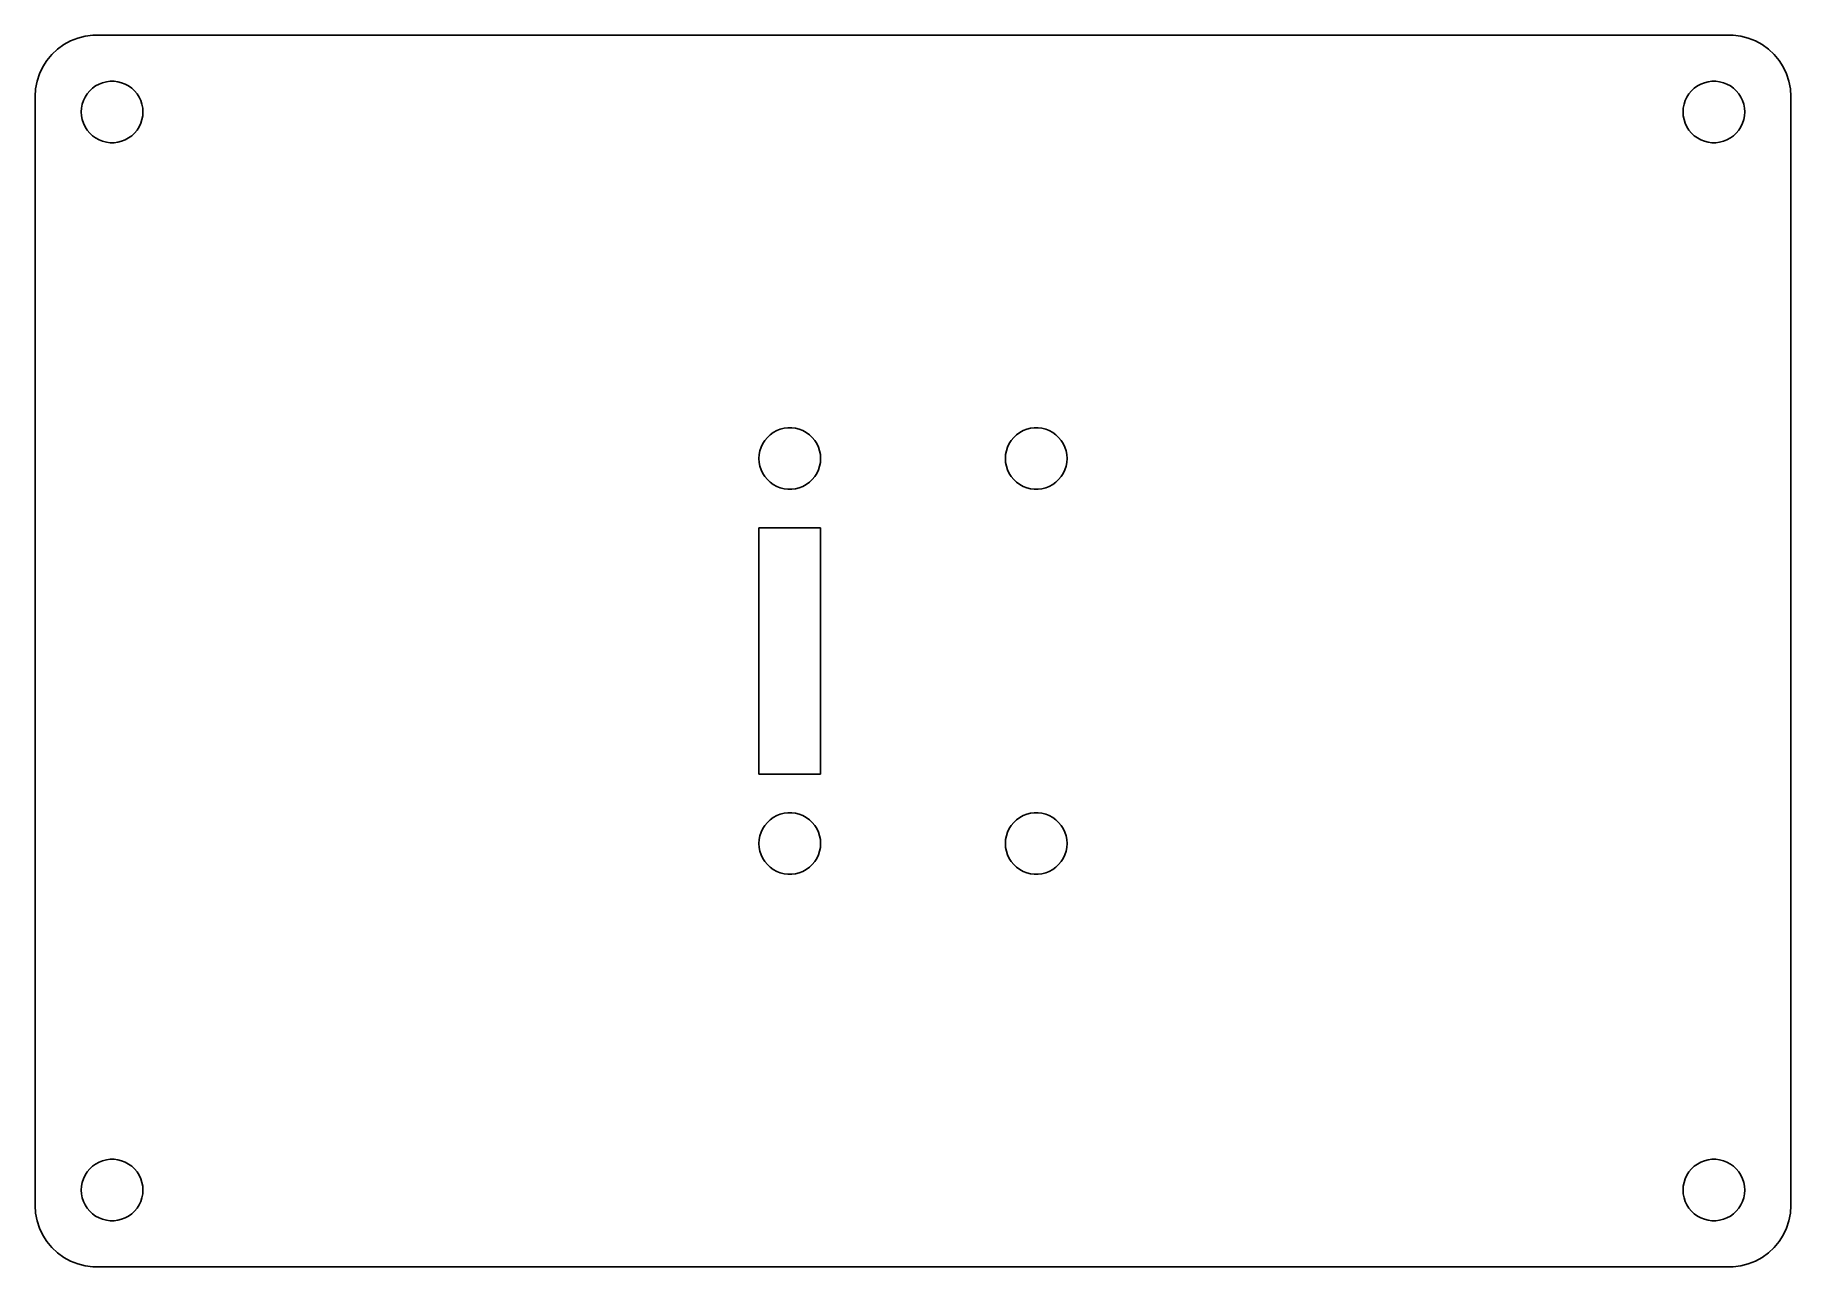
# Model space of a CAD drawing. Header units: metres. Extents: x -57 to 57, y -40 to 40.
import ezdxf

# ---------------------------------------------------------------- set-up
doc = ezdxf.new("R2010")
doc.units = ezdxf.units.M

msp = doc.modelspace()

# ---------------------------------------------------------------- linework, layer by layer
for p, q in [((-53.7495, 39.9291), (-54.2361, 39.8042)), ((-53.2512, 39.9921), (-53.7495, 39.9291)), ((53.2512, 39.9921), (-53.2512, 39.9921)), ((53.7495, 39.9291), (53.2512, 39.9921)), ((54.2361, 39.8042), (53.7495, 39.9291)), ((-55.5497, 39.082), (-55.9159, 38.7382)), ((-55.1433, 39.3773), (-55.5497, 39.082)), ((-54.7031, 39.6193), (-55.1433, 39.3773)), ((-54.2361, 39.8042), (-54.7031, 39.6193)), ((54.7031, 39.6193), (54.2361, 39.8042)), ((55.1433, 39.3773), (54.7031, 39.6193)), ((55.5497, 39.082), (55.1433, 39.3773)), ((55.9159, 38.7382), (55.5497, 39.082)), ((-56.5052, 37.927), (-56.7191, 37.4725)), ((-56.2361, 38.3511), (-56.5052, 37.927)), ((-55.9159, 38.7382), (-56.2361, 38.3511)), ((56.2361, 38.3511), (55.9159, 38.7382)), ((56.5052, 37.927), (56.2361, 38.3511)), ((56.7191, 37.4725), (56.5052, 37.927)), ((-56.9684, 36.5013), (-57, 36)), ((-56.8743, 36.9948), (-56.9684, 36.5013)), ((-56.7191, 37.4725), (-56.8743, 36.9948)), ((-53.4579, 36.3691), (-53.2748, 36.541)), ((-53.2748, 36.541), (-53.0716, 36.6886)), ((-53.0716, 36.6886), (-52.8515, 36.8096)), ((-52.8515, 36.8096), (-52.618, 36.9021)), ((-52.618, 36.9021), (-52.3748, 36.9646)), ((-52.3748, 36.9646), (-52.1256, 36.996)), ((-52.1256, 36.996), (-51.8744, 36.996)), ((-51.8744, 36.996), (-51.6252, 36.9646)), ((-51.6252, 36.9646), (-51.382, 36.9021)), ((-51.382, 36.9021), (-51.1484, 36.8096)), ((-51.1484, 36.8096), (-50.9283, 36.6886)), ((-50.9283, 36.6886), (-50.7251, 36.541)), ((-50.7251, 36.541), (-50.5421, 36.3691)), ((50.5421, 36.3691), (50.7251, 36.541)), ((50.7251, 36.541), (50.9283, 36.6886)), ((50.9283, 36.6886), (51.1484, 36.8096)), ((51.1484, 36.8096), (51.382, 36.9021)), ((51.382, 36.9021), (51.6252, 36.9646)), ((51.6252, 36.9646), (51.8744, 36.996)), ((51.8744, 36.996), (52.1256, 36.996)), ((52.1256, 36.996), (52.3748, 36.9646)), ((52.3748, 36.9646), (52.618, 36.9021)), ((52.618, 36.9021), (52.8515, 36.8096)), ((52.8515, 36.8096), (53.0716, 36.6886)), ((53.0716, 36.6886), (53.2748, 36.541)), ((53.2748, 36.541), (53.4579, 36.3691)), ((56.8743, 36.9948), (56.7191, 37.4725)), ((56.9684, 36.5013), (56.8743, 36.9948)), ((57, 36), (56.9684, 36.5013)), ((-57, 36), (-57, -36)), ((-53.9842, 35.2507), (-53.9372, 35.4974)), ((-53.9372, 35.4974), (-53.8595, 35.7362)), ((-53.8595, 35.7362), (-53.7526, 35.9635)), ((-53.7526, 35.9635), (-53.618, 36.1756)), ((-53.618, 36.1756), (-53.4579, 36.3691)), ((-50.5421, 36.3691), (-50.382, 36.1756)), ((-50.382, 36.1756), (-50.2474, 35.9635)), ((-50.2474, 35.9635), (-50.1404, 35.7362)), ((-50.1404, 35.7362), (-50.0628, 35.4974)), ((-50.0628, 35.4974), (-50.0158, 35.2507)), ((50.0158, 35.2507), (50.0628, 35.4974)), ((50.0628, 35.4974), (50.1404, 35.7362)), ((50.1404, 35.7362), (50.2474, 35.9635)), ((50.2474, 35.9635), (50.382, 36.1756)), ((50.382, 36.1756), (50.5421, 36.3691)), ((53.4579, 36.3691), (53.618, 36.1756)), ((53.618, 36.1756), (53.7526, 35.9635)), ((53.7526, 35.9635), (53.8595, 35.7362)), ((53.8595, 35.7362), (53.9372, 35.4974)), ((53.9372, 35.4974), (53.9842, 35.2507)), ((57, -36), (57, 36)), ((-54, 35), (-53.9842, 35.2507)), ((-53.9842, 34.7493), (-54, 35)), ((-53.9372, 34.5026), (-53.9842, 34.7493)), ((-53.8595, 34.2637), (-53.9372, 34.5026)), ((-53.7526, 34.0365), (-53.8595, 34.2637)), ((-50.1404, 34.2637), (-50.2474, 34.0365)), ((-50.0628, 34.5026), (-50.1404, 34.2637)), ((-50.0158, 34.7493), (-50.0628, 34.5026)), ((-50.0158, 35.2507), (-50, 35)), ((-50, 35), (-50.0158, 34.7493)), ((50, 35), (50.0158, 35.2507)), ((50.0158, 34.7493), (50, 35)), ((50.0628, 34.5026), (50.0158, 34.7493)), ((50.1404, 34.2637), (50.0628, 34.5026)), ((50.2474, 34.0365), (50.1404, 34.2637)), ((53.8595, 34.2637), (53.7526, 34.0365)), ((53.9372, 34.5026), (53.8595, 34.2637)), ((53.9842, 34.7493), (53.9372, 34.5026)), ((53.9842, 35.2507), (54, 35)), ((54, 35), (53.9842, 34.7493)), ((-53.618, 33.8244), (-53.7526, 34.0365)), ((-53.4579, 33.6309), (-53.618, 33.8244)), ((-53.2748, 33.459), (-53.4579, 33.6309)), ((-53.0716, 33.3113), (-53.2748, 33.459)), ((-52.8515, 33.1903), (-53.0716, 33.3113)), ((-52.618, 33.0979), (-52.8515, 33.1903)), ((-52.3748, 33.0354), (-52.618, 33.0979)), ((-51.382, 33.0979), (-51.6252, 33.0354)), ((-51.1484, 33.1903), (-51.382, 33.0979)), ((-50.9283, 33.3113), (-51.1484, 33.1903)), ((-50.7251, 33.459), (-50.9283, 33.3113)), ((-50.5421, 33.6309), (-50.7251, 33.459)), ((-50.382, 33.8244), (-50.5421, 33.6309)), ((-50.2474, 34.0365), (-50.382, 33.8244)), ((50.382, 33.8244), (50.2474, 34.0365)), ((50.5421, 33.6309), (50.382, 33.8244)), ((50.7251, 33.459), (50.5421, 33.6309)), ((50.9283, 33.3113), (50.7251, 33.459)), ((51.1484, 33.1903), (50.9283, 33.3113)), ((51.382, 33.0979), (51.1484, 33.1903)), ((51.6252, 33.0354), (51.382, 33.0979)), ((52.618, 33.0979), (52.3748, 33.0354)), ((52.8515, 33.1903), (52.618, 33.0979)), ((53.0716, 33.3113), (52.8515, 33.1903)), ((53.2748, 33.459), (53.0716, 33.3113)), ((53.4579, 33.6309), (53.2748, 33.459)), ((53.618, 33.8244), (53.4579, 33.6309)), ((53.7526, 34.0365), (53.618, 33.8244)), ((-52.1256, 33.0039), (-52.3748, 33.0354)), ((-51.8744, 33.0039), (-52.1256, 33.0039)), ((-51.6252, 33.0354), (-51.8744, 33.0039)), ((51.8744, 33.0039), (51.6252, 33.0354)), ((52.1256, 33.0039), (51.8744, 33.0039)), ((52.3748, 33.0354), (52.1256, 33.0039)), ((-9.61803, 13.6756), (-9.45793, 13.8691)), ((-9.45793, 13.8691), (-9.27484, 14.041)), ((-9.27484, 14.041), (-9.07164, 14.1886)), ((-9.07164, 14.1886), (-8.85155, 14.3096)), ((-8.85155, 14.3096), (-8.61803, 14.4021)), ((-8.61803, 14.4021), (-8.37476, 14.4646)), ((-8.37476, 14.4646), (-8.12558, 14.496)), ((-8.12558, 14.496), (-7.8744, 14.496)), ((-7.8744, 14.496), (-7.62523, 14.4646)), ((-7.62523, 14.4646), (-7.38196, 14.4021)), ((-7.38196, 14.4021), (-7.14844, 14.3096)), ((-7.14844, 14.3096), (-6.92834, 14.1886)), ((-6.92834, 14.1886), (-6.72514, 14.041)), ((-6.72514, 14.041), (-6.54205, 13.8691)), ((-6.54205, 13.8691), (-6.38196, 13.6756)), ((6.38196, 13.6756), (6.54205, 13.8691)), ((6.54205, 13.8691), (6.72514, 14.041)), ((6.72514, 14.041), (6.92834, 14.1886)), ((6.92834, 14.1886), (7.14844, 14.3096)), ((7.14844, 14.3096), (7.38196, 14.4021)), ((7.38196, 14.4021), (7.62523, 14.4646)), ((7.62523, 14.4646), (7.8744, 14.496)), ((7.8744, 14.496), (8.12558, 14.496)), ((8.12558, 14.496), (8.37476, 14.4646)), ((8.37476, 14.4646), (8.61803, 14.4021)), ((8.61803, 14.4021), (8.85155, 14.3096)), ((8.85155, 14.3096), (9.07164, 14.1886)), ((9.07164, 14.1886), (9.27484, 14.041)), ((9.27484, 14.041), (9.45793, 13.8691)), ((9.45793, 13.8691), (9.61803, 13.6756)), ((-10, 12.5), (-9.98422, 12.7507)), ((-9.98422, 12.7507), (-9.93716, 12.9974)), ((-9.93716, 12.9974), (-9.85954, 13.2362)), ((-9.85954, 13.2362), (-9.75261, 13.4635)), ((-9.75261, 13.4635), (-9.61803, 13.6756)), ((-6.38196, 13.6756), (-6.24738, 13.4635)), ((-6.24738, 13.4635), (-6.14044, 13.2362)), ((-6.14044, 13.2362), (-6.06282, 12.9974)), ((-6.06282, 12.9974), (-6.01576, 12.7507)), ((-6.01576, 12.7507), (-6, 12.5)), ((6, 12.5), (6.01576, 12.7507)), ((6.01576, 12.7507), (6.06282, 12.9974)), ((6.06282, 12.9974), (6.14044, 13.2362)), ((6.14044, 13.2362), (6.24738, 13.4635)), ((6.24738, 13.4635), (6.38196, 13.6756)), ((9.61803, 13.6756), (9.75261, 13.4635)), ((9.75261, 13.4635), (9.85954, 13.2362)), ((9.85954, 13.2362), (9.93716, 12.9974)), ((9.93716, 12.9974), (9.98422, 12.7507)), ((9.98422, 12.7507), (10, 12.5)), ((-9.98422, 12.2493), (-10, 12.5)), ((-9.93716, 12.0026), (-9.98422, 12.2493)), ((-9.85954, 11.7637), (-9.93716, 12.0026)), ((-9.75261, 11.5365), (-9.85954, 11.7637)), ((-9.61803, 11.3244), (-9.75261, 11.5365)), ((-6.24738, 11.5365), (-6.38196, 11.3244)), ((-6.14044, 11.7637), (-6.24738, 11.5365)), ((-6.06282, 12.0026), (-6.14044, 11.7637)), ((-6.01576, 12.2493), (-6.06282, 12.0026)), ((-6, 12.5), (-6.01576, 12.2493)), ((6.01576, 12.2493), (6, 12.5)), ((6.06282, 12.0026), (6.01576, 12.2493)), ((6.14044, 11.7637), (6.06282, 12.0026)), ((6.24738, 11.5365), (6.14044, 11.7637)), ((6.38196, 11.3244), (6.24738, 11.5365)), ((9.75261, 11.5365), (9.61803, 11.3244)), ((9.85954, 11.7637), (9.75261, 11.5365)), ((9.93716, 12.0026), (9.85954, 11.7637)), ((9.98422, 12.2493), (9.93716, 12.0026)), ((10, 12.5), (9.98422, 12.2493)), ((-9.45793, 11.1309), (-9.61803, 11.3244)), ((-9.27484, 10.959), (-9.45793, 11.1309)), ((-9.07164, 10.8113), (-9.27484, 10.959)), ((-8.85155, 10.6903), (-9.07164, 10.8113)), ((-8.61803, 10.5979), (-8.85155, 10.6903)), ((-8.37476, 10.5354), (-8.61803, 10.5979)), ((-8.12558, 10.5039), (-8.37476, 10.5354)), ((-7.8744, 10.5039), (-8.12558, 10.5039)), ((-7.62523, 10.5354), (-7.8744, 10.5039)), ((-7.38196, 10.5979), (-7.62523, 10.5354)), ((-7.14844, 10.6903), (-7.38196, 10.5979)), ((-6.92834, 10.8113), (-7.14844, 10.6903)), ((-6.72514, 10.959), (-6.92834, 10.8113)), ((-6.54205, 11.1309), (-6.72514, 10.959)), ((-6.38196, 11.3244), (-6.54205, 11.1309)), ((6.54205, 11.1309), (6.38196, 11.3244)), ((6.72514, 10.959), (6.54205, 11.1309)), ((6.92834, 10.8113), (6.72514, 10.959)), ((7.14844, 10.6903), (6.92834, 10.8113)), ((7.38196, 10.5979), (7.14844, 10.6903)), ((7.62523, 10.5354), (7.38196, 10.5979)), ((7.8744, 10.5039), (7.62523, 10.5354)), ((8.12558, 10.5039), (7.8744, 10.5039)), ((8.37476, 10.5354), (8.12558, 10.5039)), ((8.61803, 10.5979), (8.37476, 10.5354)), ((8.85155, 10.6903), (8.61803, 10.5979)), ((9.07164, 10.8113), (8.85155, 10.6903)), ((9.27484, 10.959), (9.07164, 10.8113)), ((9.45793, 11.1309), (9.27484, 10.959)), ((9.61803, 11.3244), (9.45793, 11.1309)), ((-10, -8), (-10, 8)), ((-10, 8), (-6, 8)), ((-6, 8), (-6, -8)), ((-6, -8), (-10, -8)), ((-9.75261, -11.5365), (-9.61803, -11.3244)), ((-9.61803, -11.3244), (-9.45793, -11.1309)), ((-9.45793, -11.1309), (-9.27484, -10.959)), ((-9.27484, -10.959), (-9.07164, -10.8113)), ((-9.07164, -10.8113), (-8.85155, -10.6903)), ((-8.85155, -10.6903), (-8.61803, -10.5979)), ((-8.61803, -10.5979), (-8.37476, -10.5354)), ((-8.37476, -10.5354), (-8.12558, -10.5039)), ((-8.12558, -10.5039), (-7.8744, -10.5039)), ((-7.8744, -10.5039), (-7.62523, -10.5354)), ((-7.62523, -10.5354), (-7.38196, -10.5979)), ((-7.38196, -10.5979), (-7.14844, -10.6903)), ((-7.14844, -10.6903), (-6.92834, -10.8113)), ((-6.92834, -10.8113), (-6.72514, -10.959)), ((-6.72514, -10.959), (-6.54205, -11.1309)), ((-6.54205, -11.1309), (-6.38196, -11.3244)), ((-6.38196, -11.3244), (-6.24738, -11.5365)), ((6.24738, -11.5365), (6.38196, -11.3244)), ((6.38196, -11.3244), (6.54205, -11.1309)), ((6.54205, -11.1309), (6.72514, -10.959)), ((6.72514, -10.959), (6.92834, -10.8113)), ((6.92834, -10.8113), (7.14844, -10.6903)), ((7.14844, -10.6903), (7.38196, -10.5979)), ((7.38196, -10.5979), (7.62523, -10.5354)), ((7.62523, -10.5354), (7.8744, -10.5039)), ((7.8744, -10.5039), (8.12558, -10.5039)), ((8.12558, -10.5039), (8.37476, -10.5354)), ((8.37476, -10.5354), (8.61803, -10.5979)), ((8.61803, -10.5979), (8.85155, -10.6903)), ((8.85155, -10.6903), (9.07164, -10.8113)), ((9.07164, -10.8113), (9.27484, -10.959)), ((9.27484, -10.959), (9.45793, -11.1309)), ((9.45793, -11.1309), (9.61803, -11.3244)), ((9.61803, -11.3244), (9.75261, -11.5365)), ((-10, -12.5), (-9.98422, -12.2493)), ((-9.98422, -12.7507), (-10, -12.5)), ((-9.98422, -12.2493), (-9.93716, -12.0026)), ((-9.93716, -12.0026), (-9.85954, -11.7637)), ((-9.85954, -11.7637), (-9.75261, -11.5365)), ((-6.24738, -11.5365), (-6.14044, -11.7637)), ((-6.14044, -11.7637), (-6.06282, -12.0026)), ((-6.06282, -12.0026), (-6.01576, -12.2493)), ((-6.01576, -12.2493), (-6, -12.5)), ((-6, -12.5), (-6.01576, -12.7507)), ((6, -12.5), (6.01576, -12.2493)), ((6.01576, -12.7507), (6, -12.5)), ((6.01576, -12.2493), (6.06282, -12.0026)), ((6.06282, -12.0026), (6.14044, -11.7637)), ((6.14044, -11.7637), (6.24738, -11.5365)), ((9.75261, -11.5365), (9.85954, -11.7637)), ((9.85954, -11.7637), (9.93716, -12.0026)), ((9.93716, -12.0026), (9.98422, -12.2493)), ((9.98422, -12.2493), (10, -12.5)), ((10, -12.5), (9.98422, -12.7507)), ((-9.93716, -12.9974), (-9.98422, -12.7507)), ((-9.85954, -13.2362), (-9.93716, -12.9974)), ((-9.75261, -13.4635), (-9.85954, -13.2362)), ((-9.61803, -13.6756), (-9.75261, -13.4635)), ((-9.45793, -13.8691), (-9.61803, -13.6756)), ((-6.38196, -13.6756), (-6.54205, -13.8691)), ((-6.24738, -13.4635), (-6.38196, -13.6756)), ((-6.14044, -13.2362), (-6.24738, -13.4635)), ((-6.06282, -12.9974), (-6.14044, -13.2362)), ((-6.01576, -12.7507), (-6.06282, -12.9974)), ((6.06282, -12.9974), (6.01576, -12.7507)), ((6.14044, -13.2362), (6.06282, -12.9974)), ((6.24738, -13.4635), (6.14044, -13.2362)), ((6.38196, -13.6756), (6.24738, -13.4635)), ((6.54205, -13.8691), (6.38196, -13.6756)), ((9.61803, -13.6756), (9.45793, -13.8691)), ((9.75261, -13.4635), (9.61803, -13.6756)), ((9.85954, -13.2362), (9.75261, -13.4635)), ((9.93716, -12.9974), (9.85954, -13.2362)), ((9.98422, -12.7507), (9.93716, -12.9974)), ((-9.27484, -14.041), (-9.45793, -13.8691)), ((-9.07164, -14.1886), (-9.27484, -14.041)), ((-8.85155, -14.3096), (-9.07164, -14.1886)), ((-8.61803, -14.4021), (-8.85155, -14.3096)), ((-8.37476, -14.4646), (-8.61803, -14.4021)), ((-8.12558, -14.496), (-8.37476, -14.4646)), ((-7.8744, -14.496), (-8.12558, -14.496)), ((-7.62523, -14.4646), (-7.8744, -14.496)), ((-7.38196, -14.4021), (-7.62523, -14.4646)), ((-7.14844, -14.3096), (-7.38196, -14.4021)), ((-6.92834, -14.1886), (-7.14844, -14.3096)), ((-6.72514, -14.041), (-6.92834, -14.1886)), ((-6.54205, -13.8691), (-6.72514, -14.041)), ((6.72514, -14.041), (6.54205, -13.8691)), ((6.92834, -14.1886), (6.72514, -14.041)), ((7.14844, -14.3096), (6.92834, -14.1886)), ((7.38196, -14.4021), (7.14844, -14.3096)), ((7.62523, -14.4646), (7.38196, -14.4021)), ((7.8744, -14.496), (7.62523, -14.4646)), ((8.12558, -14.496), (7.8744, -14.496)), ((8.37476, -14.4646), (8.12558, -14.496)), ((8.61803, -14.4021), (8.37476, -14.4646)), ((8.85155, -14.3096), (8.61803, -14.4021)), ((9.07164, -14.1886), (8.85155, -14.3096)), ((9.27484, -14.041), (9.07164, -14.1886)), ((9.45793, -13.8691), (9.27484, -14.041)), ((-52.618, -33.0979), (-52.3748, -33.0354)), ((-52.3748, -33.0354), (-52.1256, -33.0039)), ((-52.1256, -33.0039), (-51.8744, -33.0039)), ((-51.8744, -33.0039), (-51.6252, -33.0354)), ((-51.6252, -33.0354), (-51.382, -33.0979)), ((51.382, -33.0979), (51.6252, -33.0354)), ((51.6252, -33.0354), (51.8744, -33.0039)), ((51.8744, -33.0039), (52.1256, -33.0039)), ((52.1256, -33.0039), (52.3748, -33.0354)), ((52.3748, -33.0354), (52.618, -33.0979)), ((-53.8595, -34.2637), (-53.7526, -34.0365)), ((-53.7526, -34.0365), (-53.618, -33.8244)), ((-53.618, -33.8244), (-53.4579, -33.6309)), ((-53.4579, -33.6309), (-53.2748, -33.459)), ((-53.2748, -33.459), (-53.0716, -33.3113)), ((-53.0716, -33.3113), (-52.8515, -33.1903)), ((-52.8515, -33.1903), (-52.618, -33.0979)), ((-51.382, -33.0979), (-51.1484, -33.1903)), ((-51.1484, -33.1903), (-50.9283, -33.3113)), ((-50.9283, -33.3113), (-50.7251, -33.459)), ((-50.7251, -33.459), (-50.5421, -33.6309)), ((-50.5421, -33.6309), (-50.382, -33.8244)), ((-50.382, -33.8244), (-50.2474, -34.0365)), ((-50.2474, -34.0365), (-50.1404, -34.2637)), ((50.1404, -34.2637), (50.2474, -34.0365)), ((50.2474, -34.0365), (50.382, -33.8244)), ((50.382, -33.8244), (50.5421, -33.6309)), ((50.5421, -33.6309), (50.7251, -33.459)), ((50.7251, -33.459), (50.9283, -33.3113)), ((50.9283, -33.3113), (51.1484, -33.1903)), ((51.1484, -33.1903), (51.382, -33.0979)), ((52.618, -33.0979), (52.8515, -33.1903)), ((52.8515, -33.1903), (53.0716, -33.3113)), ((53.0716, -33.3113), (53.2748, -33.459)), ((53.2748, -33.459), (53.4579, -33.6309)), ((53.4579, -33.6309), (53.618, -33.8244)), ((53.618, -33.8244), (53.7526, -34.0365)), ((53.7526, -34.0365), (53.8595, -34.2637)), ((-54, -35), (-53.9842, -34.7493)), ((-53.9842, -35.2507), (-54, -35)), ((-53.9842, -34.7493), (-53.9372, -34.5026)), ((-53.9372, -35.4974), (-53.9842, -35.2507)), ((-53.9372, -34.5026), (-53.8595, -34.2637)), ((-50.1404, -34.2637), (-50.0628, -34.5026)), ((-50.0628, -34.5026), (-50.0158, -34.7493)), ((-50.0158, -35.2507), (-50.0628, -35.4974)), ((-50.0158, -34.7493), (-50, -35)), ((-50, -35), (-50.0158, -35.2507)), ((50, -35), (50.0158, -34.7493)), ((50.0158, -35.2507), (50, -35)), ((50.0158, -34.7493), (50.0628, -34.5026)), ((50.0628, -35.4974), (50.0158, -35.2507)), ((50.0628, -34.5026), (50.1404, -34.2637)), ((53.8595, -34.2637), (53.9372, -34.5026)), ((53.9372, -34.5026), (53.9842, -34.7493)), ((53.9842, -35.2507), (53.9372, -35.4974)), ((53.9842, -34.7493), (54, -35)), ((54, -35), (53.9842, -35.2507)), ((-57, -36), (-56.9684, -36.5013)), ((-53.8595, -35.7362), (-53.9372, -35.4974)), ((-53.7526, -35.9635), (-53.8595, -35.7362)), ((-53.618, -36.1756), (-53.7526, -35.9635)), ((-53.4579, -36.3691), (-53.618, -36.1756)), ((-53.2748, -36.541), (-53.4579, -36.3691)), ((-50.5421, -36.3691), (-50.7251, -36.541)), ((-50.382, -36.1756), (-50.5421, -36.3691)), ((-50.2474, -35.9635), (-50.382, -36.1756)), ((-50.1404, -35.7362), (-50.2474, -35.9635)), ((-50.0628, -35.4974), (-50.1404, -35.7362)), ((50.1404, -35.7362), (50.0628, -35.4974)), ((50.2474, -35.9635), (50.1404, -35.7362)), ((50.382, -36.1756), (50.2474, -35.9635)), ((50.5421, -36.3691), (50.382, -36.1756)), ((50.7251, -36.541), (50.5421, -36.3691)), ((53.4579, -36.3691), (53.2748, -36.541)), ((53.618, -36.1756), (53.4579, -36.3691)), ((53.7526, -35.9635), (53.618, -36.1756)), ((53.8595, -35.7362), (53.7526, -35.9635)), ((53.9372, -35.4974), (53.8595, -35.7362)), ((56.9684, -36.5013), (57, -36)), ((-56.9684, -36.5013), (-56.8743, -36.9948)), ((-56.8743, -36.9948), (-56.7191, -37.4725)), ((-56.7191, -37.4725), (-56.5052, -37.927)), ((-53.0716, -36.6886), (-53.2748, -36.541)), ((-52.8515, -36.8096), (-53.0716, -36.6886)), ((-52.618, -36.9021), (-52.8515, -36.8096)), ((-52.3748, -36.9646), (-52.618, -36.9021)), ((-52.1256, -36.996), (-52.3748, -36.9646)), ((-51.8744, -36.996), (-52.1256, -36.996)), ((-51.6252, -36.9646), (-51.8744, -36.996)), ((-51.382, -36.9021), (-51.6252, -36.9646)), ((-51.1484, -36.8096), (-51.382, -36.9021)), ((-50.9283, -36.6886), (-51.1484, -36.8096)), ((-50.7251, -36.541), (-50.9283, -36.6886)), ((50.9283, -36.6886), (50.7251, -36.541)), ((51.1484, -36.8096), (50.9283, -36.6886)), ((51.382, -36.9021), (51.1484, -36.8096)), ((51.6252, -36.9646), (51.382, -36.9021)), ((51.8744, -36.996), (51.6252, -36.9646)), ((52.1256, -36.996), (51.8744, -36.996)), ((52.3748, -36.9646), (52.1256, -36.996)), ((52.618, -36.9021), (52.3748, -36.9646)), ((52.8515, -36.8096), (52.618, -36.9021)), ((53.0716, -36.6886), (52.8515, -36.8096)), ((53.2748, -36.541), (53.0716, -36.6886)), ((56.5052, -37.927), (56.7191, -37.4725)), ((56.7191, -37.4725), (56.8743, -36.9948)), ((56.8743, -36.9948), (56.9684, -36.5013)), ((-56.5052, -37.927), (-56.2361, -38.3511)), ((-56.2361, -38.3511), (-55.9159, -38.7382)), ((-55.9159, -38.7382), (-55.5497, -39.082)), ((55.5497, -39.082), (55.9159, -38.7382)), ((55.9159, -38.7382), (56.2361, -38.3511)), ((56.2361, -38.3511), (56.5052, -37.927)), ((-55.5497, -39.082), (-55.1433, -39.3773)), ((-55.1433, -39.3773), (-54.7031, -39.6193)), ((-54.7031, -39.6193), (-54.2361, -39.8042)), ((-54.2361, -39.8042), (-53.7495, -39.9291)), ((53.7495, -39.9291), (54.2361, -39.8042)), ((54.2361, -39.8042), (54.7031, -39.6193)), ((54.7031, -39.6193), (55.1433, -39.3773)), ((55.1433, -39.3773), (55.5497, -39.082)), ((-53.7495, -39.9291), (-53.2512, -39.9921)), ((-53.2512, -39.9921), (53.2512, -39.9921)), ((53.2512, -39.9921), (53.7495, -39.9291))]:
    msp.add_line(p, q)

doc.saveas('drawing.dxf')
